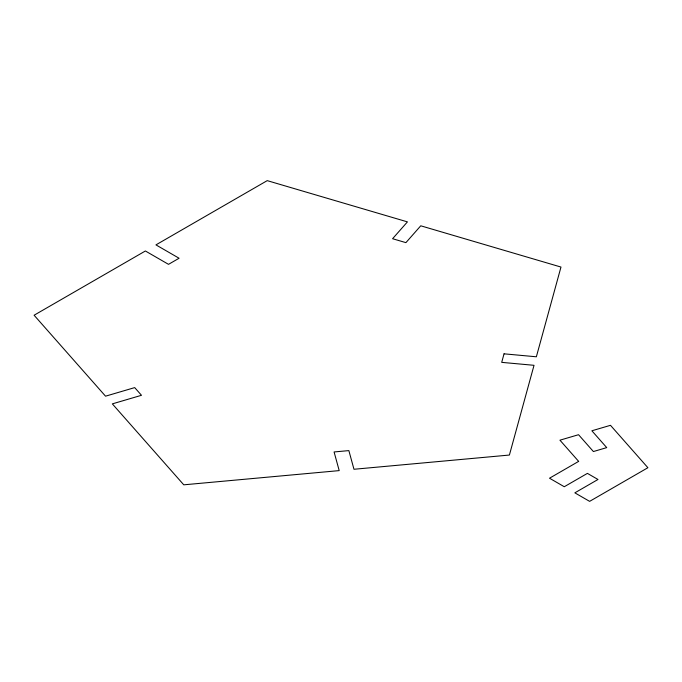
<?xml version="1.0" encoding="UTF-8"?>
<svg xmlns="http://www.w3.org/2000/svg" width="682" height="682" viewBox="0 0 682 682"><rect width="100%" height="100%" fill="white"/><g stroke="black" fill="none" stroke-linecap="round" stroke-linejoin="round"><path stroke-width="1.02" d="M504.041 353.83L501.705 362.364L534.023 365.313L509.403 455.047L353.975 469.267L348.86 450.606L334.086 451.953L339.201 470.614L183.773 484.825L112.334 403.872L141.489 395.296L134.695 387.606L105.54 396.182L34.1 315.229L145.377 250.985L168.514 264.343L179.085 258.239L155.948 244.881L267.225 180.636L407.435 221.88L392.585 238.717L405.909 242.639L420.76 225.802L560.979 267.054L536.359 356.788L504.041 353.83M578.651 461.382L549.513 478.21L564.278 486.735L587.415 473.376L597.986 479.48L574.849 492.839L589.623 501.364L647.9 467.716L610.484 425.312L591.874 430.785L606.733 447.622L593.4 451.544L578.549 434.707L559.939 440.18L578.651 461.382"/></g></svg>
